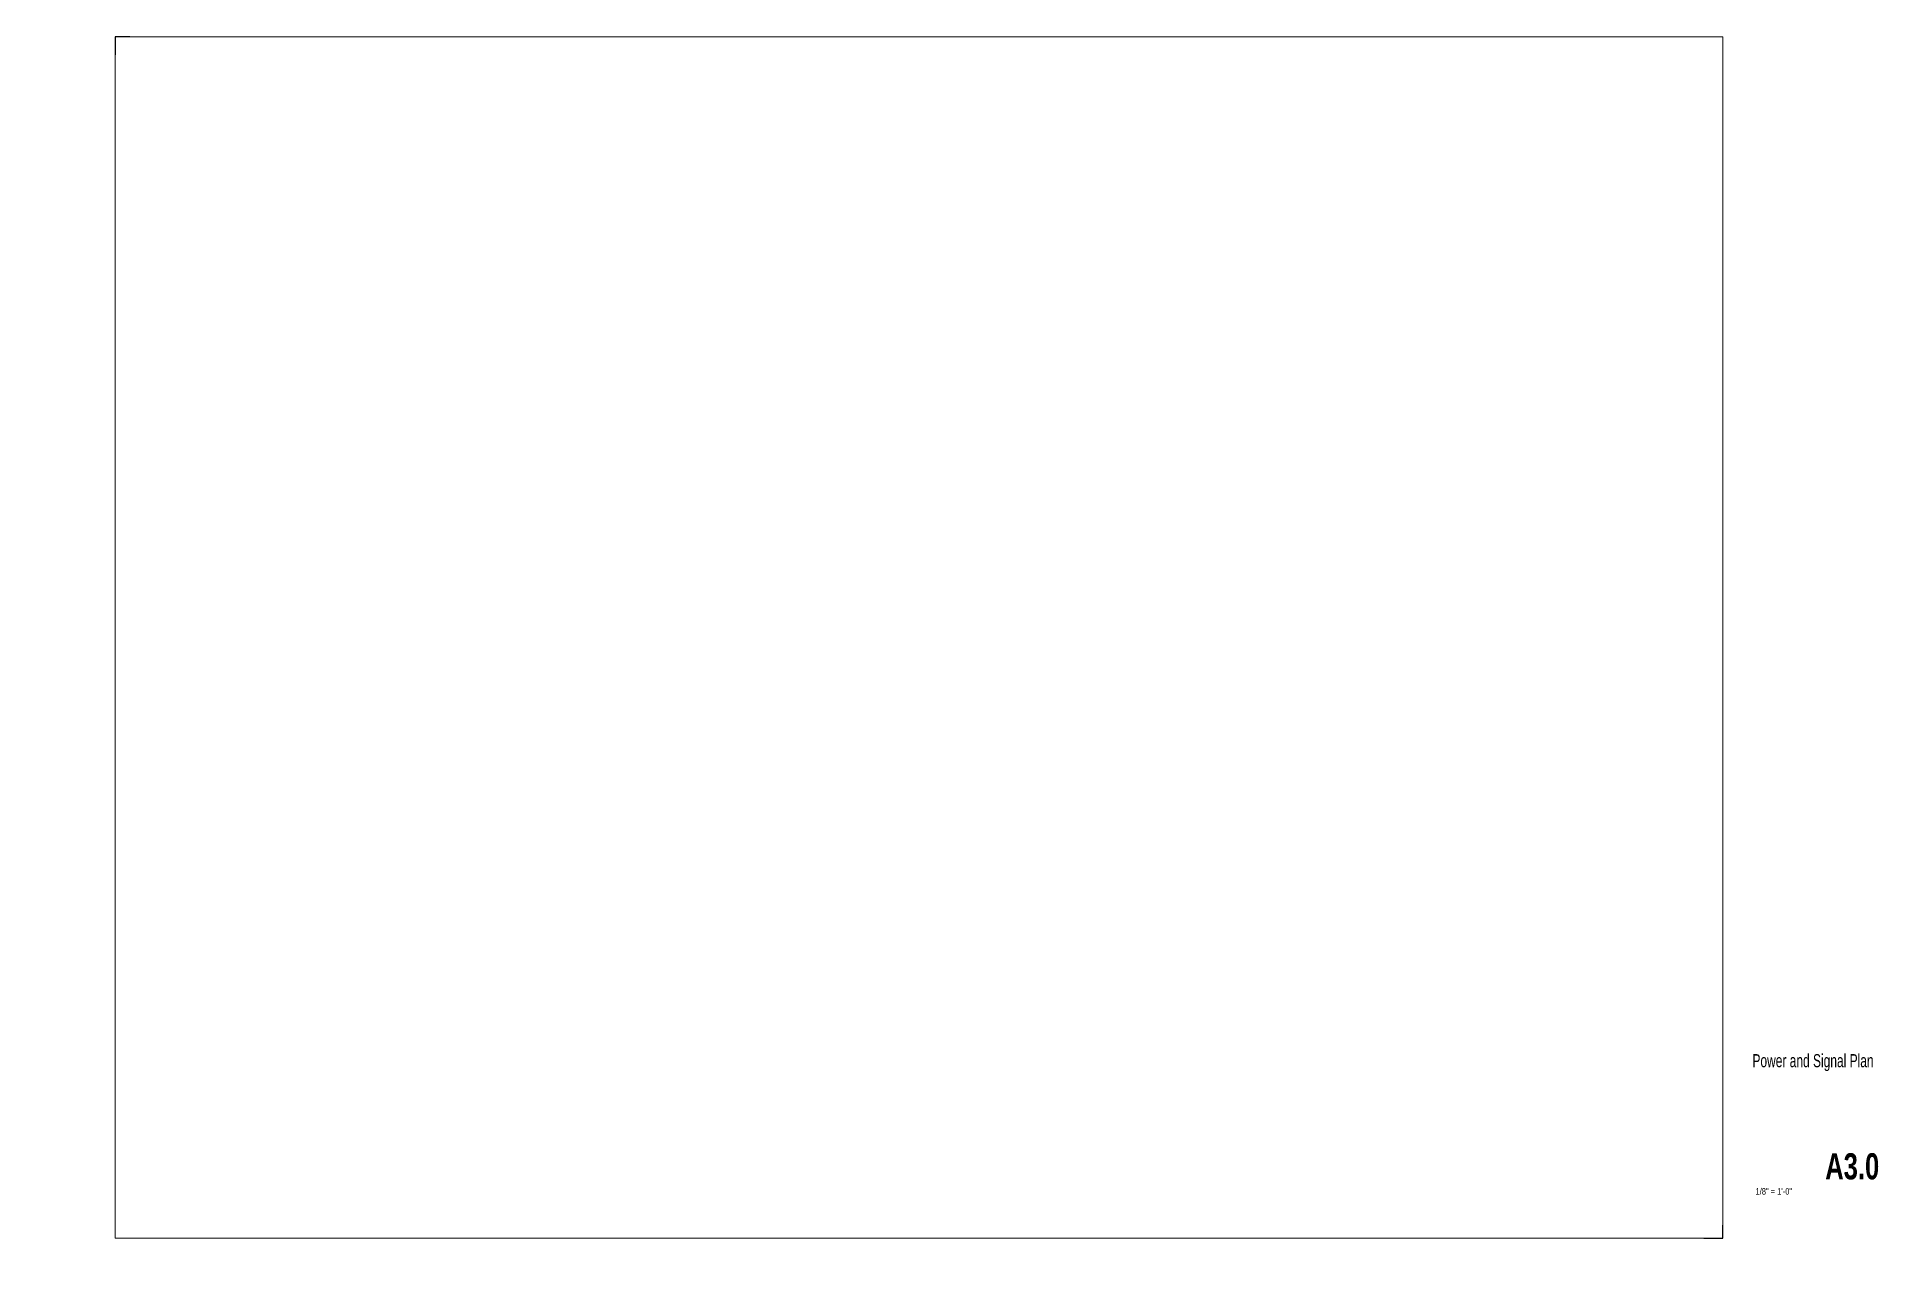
# Paper-space layout 'A3.0 - POWER AND SIGNAL PLAN 24x36' of a CAD drawing. Header units: inches. Extents: x 0 to 35.2, y 0 to 23.5.
import ezdxf
from ezdxf.enums import TextEntityAlignment as Align

# ---------------------------------------------------------------- set-up
doc = ezdxf.new("R2010")
doc.units = ezdxf.units.IN
doc.header["$LTSCALE"] = 96
doc.header["$MEASUREMENT"] = 0
doc.layers.add('TTLB', color=254, linetype='Continuous')
doc.layers.add('Viewport', color=14, linetype='Continuous', plot=False)
doc.styles.add('OTJ_Title1', font='arialbd.ttf')
doc.styles.add('OTJ_Title2', font='ARIALN.TTF')
doc.styles.add('XFINE', font='helvlght.shx', dxfattribs={"width": 0.85, "bigfont": 'special.shx'})

# ---------------------------------------------------------------- blocks, each defined once
blk = doc.blocks.new('A$C5E4B2746')
at = {"layer": 'TTLB', "color": 7}
for tag, height, style, width, p in [('DRAWTITLE', 0.25, 'OTJ_Title2', 0.8, (0.994, 2.696)), ('DRAWTITLE2', 0.25, 'OTJ_Title2', 0.8, (0.994, 2.379)), ('DRAWTITLE3', 0.25, 'OTJ_Title2', 0.8, (0.994, 2.067)), ('DRAWTITLE4', 0.25, 'OTJ_Title2', 0.8, (0.994, 1.753)), ('SCALE', 0.125, 'XFINE', 0.75, (0.244, 0.133))]:
    blk.add_attdef(tag, text='', height=height, dxfattribs=dict(at, style=style, width=width)).set_placement(p, align=Align.TOP_CENTER)
at = {"layer": 'TTLB', "color": 7, "style": 'OTJ_Title1', "width": 0.7}
blk.add_attdef('SHEET', text='', height=0.5, dxfattribs=at).set_placement((1.744, 0.55), align=Align.MIDDLE_CENTER)

psp = doc.layouts.new('A3.0 - POWER AND SIGNAL PLAN 24x36')

# ---------------------------------------------------------------- linework, layer by layer
at = {"layer": 'DefPoints'}
for points in [[(1.784, 23.49), (1.5, 23.49), (1.5, 23.147)], [(31.889, 0.5), (32.25, 0.5), (32.25, 0.748)]]:
    psp.add_lwpolyline(points, dxfattribs=at)
psp.add_point((0.003, 0.001), dxfattribs=at)

# ---------------------------------------------------------------- block references
psp.add_blockref('A$C5E4B2746', (32.984, 1.325)).add_auto_attribs({'SCALE': '1/8" = 1\'-0"', 'SHEET': 'A3.0', 'DRAWTITLE': 'Power and Signal Plan'})

# ---------------------------------------------------------------- viewports
at = {"layer": 'Viewport'}
psp.add_viewport(center=(16.875, 11.995), size=(30.75, 22.99), view_center_point=(-1751.294, 880.858), view_height=2207.04, dxfattribs=at)

doc.saveas('drawing.dxf')
